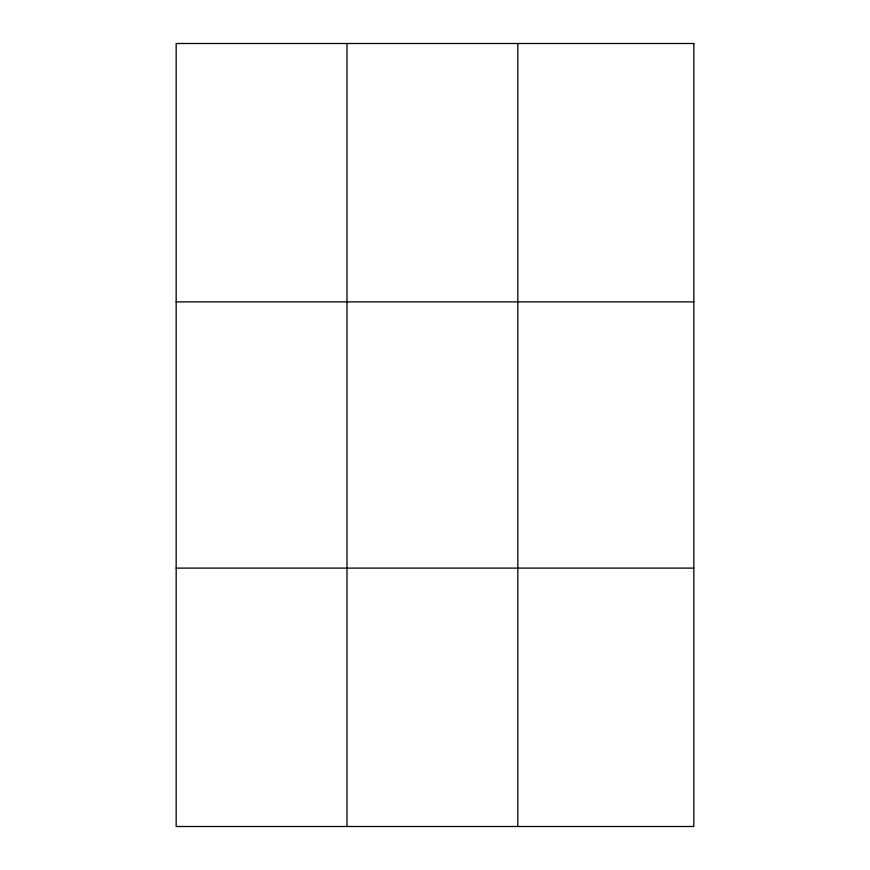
<?xml version="1.0" encoding="UTF-8"?>
<svg xmlns="http://www.w3.org/2000/svg" width="870" height="870" viewBox="0 0 870 870"><rect width="100%" height="100%" fill="white"/><g stroke="black" fill="none" stroke-linecap="round" stroke-linejoin="round"><path stroke-width="1.3" d="M346.999 826.5L346.999 43.5M517.824 826.5L517.824 43.5M176.164 301.89L693.836 301.89M176.164 568.11L693.836 568.11M693.836 43.5L693.836 826.5L176.164 826.5L176.164 43.5L693.836 43.5"/></g></svg>
